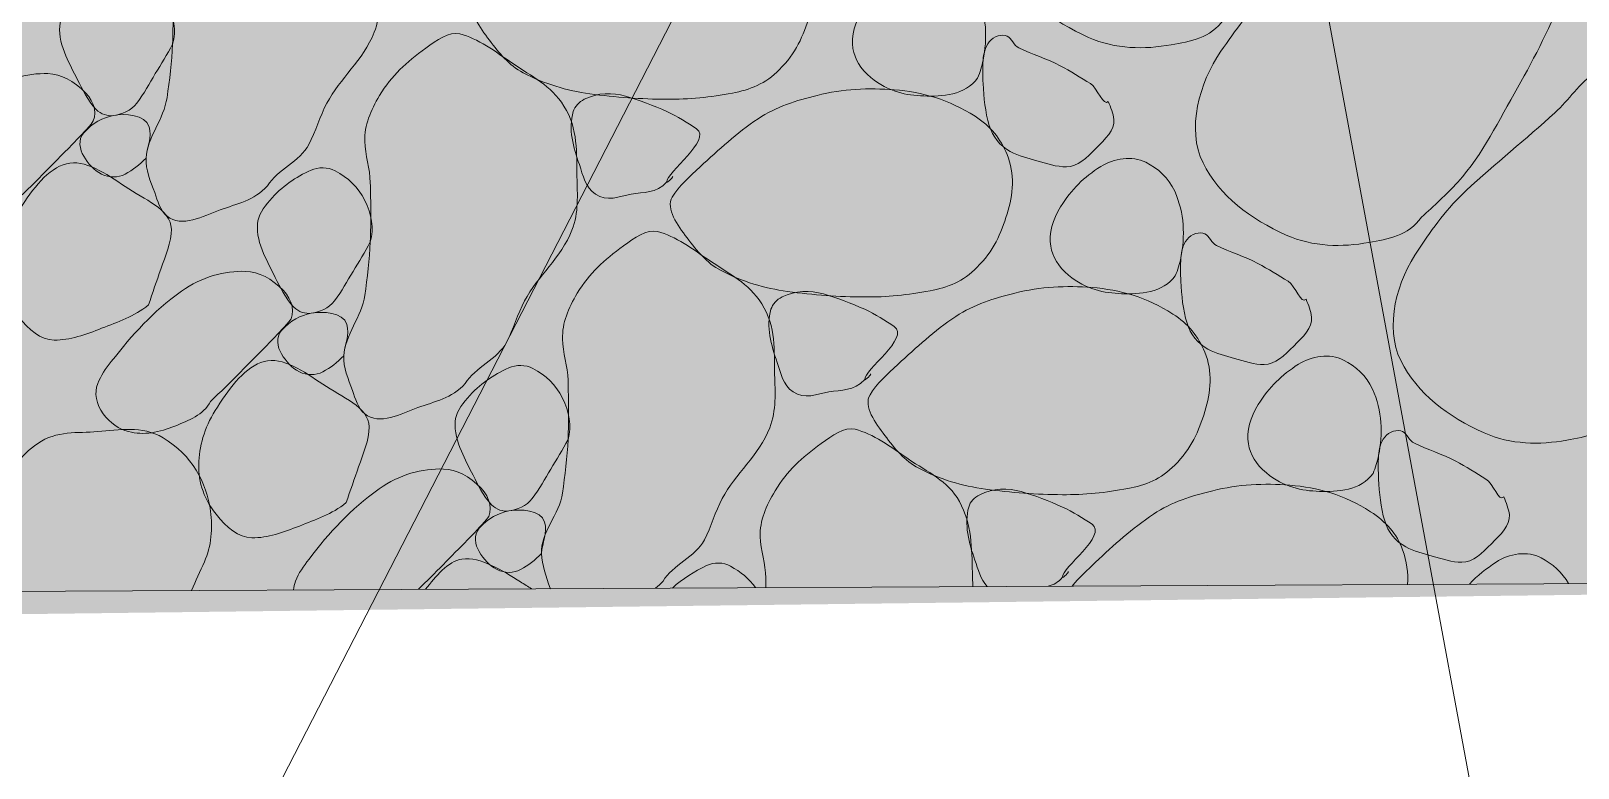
# Model space of a CAD drawing. Header units: feet. Extents: x 47819 to 50150, y 49272 to 50730.
# Drawn here: x 49385.9 to 49394.77, y 50323.01 to 50327.24 of the extents above; entities that cross this region are included whole.
import ezdxf

# ---------------------------------------------------------------- set-up
doc = ezdxf.new("R2010")
doc.units = ezdxf.units.FT
doc.header["$MEASUREMENT"] = 0
doc.linetypes.add('DGN Style 6', pattern=[25.947787, 0.013642, -5.456948, 9.549659, -5.456948, 0.013642, -5.456948])
doc.layers.add('Level 30', color=1, linetype='Continuous', lineweight=0)
doc.layers.add('Level 63', color=1, linetype='Continuous', lineweight=0)
doc.layers.add('SILT FENCE', color=200, linetype='Continuous')

msp = doc.modelspace()

# ---------------------------------------------------------------- linework, layer by layer
at = {"layer": 'Level 30', "color": 5, "linetype": 'Continuous', "lineweight": 0}
msp.add_line((49363.2033, 50276.0176), (49394.2252, 50336.3336), dxfattribs=at)
at = {"layer": 'Level 30', "color": 1, "linetype": 'Continuous', "lineweight": 0}
msp.add_line((49350.8131, 50323.8515), (49412.7562, 50324.1609), dxfattribs=at)
for points, knots in [([(49392.7418, 50327.305), (49392.6672, 50327.1975), (49392.5497, 50327.1793), (49392.4412, 50327.1601), (49392.2865, 50327.1327), (49392.1218, 50327.1335), (49391.9675, 50327.2025), (49391.7626, 50327.2941), (49391.5843, 50327.4273), (49391.4902, 50327.6162), (49391.3936, 50327.81), (49391.4687, 50328.0763), (49391.5927, 50328.2561), (49391.6754, 50328.376), (49391.758, 50328.4939), (49391.8649, 50328.592), (49392.0322, 50328.7455), (49392.2075, 50328.8869), (49392.3741, 50329.0375), (49392.4565, 50329.112), (49392.5087, 50329.2037), (49392.6109, 50329.2743), (49392.7176, 50329.348), (49392.8389, 50329.3327), (49392.9539, 50329.3415), (49393.0777, 50329.351), (49393.2049, 50329.3789), (49393.3286, 50329.3062), (49393.4934, 50329.2093), (49393.5748, 50329.0483), (49393.6009, 50328.8854), (49393.6161, 50328.7905), (49393.6051, 50328.6851), (49393.5655, 50328.5955), (49393.4827, 50328.4079), (49393.3958, 50328.2261), (49393.2933, 50328.0475), (49393.186, 50327.8606), (49393.0944, 50327.667), (49392.9503, 50327.5066), (49392.8851, 50327.4339), (49392.8131, 50327.3706), (49392.7418, 50327.305)], [0, 0, 0, 0, 0.050597, 0.050597, 0.050597, 0.122728, 0.122728, 0.122728, 0.218507, 0.218507, 0.218507, 0.316787, 0.316787, 0.316787, 0.38235, 0.38235, 0.38235, 0.484937, 0.484937, 0.484937, 0.535738, 0.535738, 0.535738, 0.588733, 0.588733, 0.588733, 0.645816, 0.645816, 0.645816, 0.721809, 0.721809, 0.721809, 0.766098, 0.766098, 0.766098, 0.85889, 0.85889, 0.85889, 0.956017, 0.956017, 0.956017, 1, 1, 1, 1]), ([(49387.261, 50326.3512), (49387.1835, 50326.2665), (49387.0845, 50326.2484), (49386.9887, 50326.2133), (49386.8927, 50326.1781), (49386.7692, 50326.1083), (49386.6847, 50326.1779), (49386.6427, 50326.2125), (49386.6321, 50326.2633), (49386.614, 50326.3123), (49386.5896, 50326.3781), (49386.5616, 50326.4453), (49386.5645, 50326.5103), (49386.5695, 50326.6269), (49386.6679, 50326.7362), (49386.6847, 50326.8567), (49386.6988, 50326.9584), (49386.7125, 50327.0613), (49386.7165, 50327.1643), (49386.7208, 50327.2774), (49386.7193, 50327.3907), (49386.7165, 50327.5037), (49386.7145, 50327.5833), (49386.6863, 50327.6618), (49386.6847, 50327.7406), (49386.6828, 50327.8314), (49386.7176, 50327.9174), (49386.7695, 50328.0022), (49386.8413, 50328.1195), (49386.921, 50328.1926), (49387.0347, 50328.2745), (49387.0977, 50328.3199), (49387.1667, 50328.3707), (49387.2291, 50328.3558), (49387.3323, 50328.3311), (49387.4328, 50328.2553), (49387.5332, 50328.1861), (49387.6433, 50328.1102), (49387.7496, 50328.0641), (49387.8267, 50327.9421), (49387.9101, 50327.8101), (49387.8971, 50327.6722), (49387.9009, 50327.5356), (49387.9037, 50327.4346), (49387.9118, 50327.3308), (49387.8726, 50327.2315), (49387.8098, 50327.0724), (49387.6756, 50326.9667), (49387.6004, 50326.8249), (49387.5607, 50326.7501), (49387.5369, 50326.6629), (49387.4978, 50326.588), (49387.4471, 50326.4909), (49387.3159, 50326.4438), (49387.261, 50326.3512)], [0, 0, 0, 0, 0.054316, 0.054316, 0.054316, 0.108799, 0.108799, 0.108799, 0.135821, 0.135821, 0.135821, 0.172146, 0.172146, 0.172146, 0.237422, 0.237422, 0.237422, 0.292461, 0.292461, 0.292461, 0.352873, 0.352873, 0.352873, 0.395413, 0.395413, 0.395413, 0.444368, 0.444368, 0.444368, 0.51201, 0.51201, 0.51201, 0.549525, 0.549525, 0.549525, 0.611502, 0.611502, 0.611502, 0.679424, 0.679424, 0.679424, 0.752988, 0.752988, 0.752988, 0.80734, 0.80734, 0.80734, 0.894432, 0.894432, 0.894432, 0.940374, 0.940374, 0.940374, 1, 1, 1, 1]), ([(49393.8752, 50326.1715), (49393.8007, 50326.064), (49393.6832, 50326.0458), (49393.5747, 50326.0266), (49393.42, 50325.9992), (49393.2553, 50326), (49393.101, 50326.069), (49392.896, 50326.1606), (49392.7178, 50326.2938), (49392.6237, 50326.4827), (49392.5271, 50326.6765), (49392.6022, 50326.9428), (49392.7262, 50327.1226), (49392.8089, 50327.2425), (49392.8915, 50327.3604), (49392.9984, 50327.4585), (49393.1657, 50327.612), (49393.341, 50327.7534), (49393.5075, 50327.904), (49393.59, 50327.9785), (49393.6421, 50328.0702), (49393.7444, 50328.1408), (49393.8511, 50328.2145), (49393.9724, 50328.1992), (49394.0874, 50328.208), (49394.2112, 50328.2175), (49394.3384, 50328.2454), (49394.4621, 50328.1727), (49394.6269, 50328.0758), (49394.7083, 50327.9148), (49394.7344, 50327.7519), (49394.7496, 50327.657), (49394.7386, 50327.5516), (49394.699, 50327.462), (49394.6162, 50327.2744), (49394.5293, 50327.0926), (49394.4268, 50326.914), (49394.3195, 50326.7271), (49394.2279, 50326.5335), (49394.0838, 50326.3731), (49394.0186, 50326.3004), (49393.9466, 50326.2371), (49393.8752, 50326.1715)], [0, 0, 0, 0, 0.050597, 0.050597, 0.050597, 0.122728, 0.122728, 0.122728, 0.218507, 0.218507, 0.218507, 0.316787, 0.316787, 0.316787, 0.38235, 0.38235, 0.38235, 0.484937, 0.484937, 0.484937, 0.535738, 0.535738, 0.535738, 0.588733, 0.588733, 0.588733, 0.645816, 0.645816, 0.645816, 0.721809, 0.721809, 0.721809, 0.766098, 0.766098, 0.766098, 0.85889, 0.85889, 0.85889, 0.956017, 0.956017, 0.956017, 1, 1, 1, 1]), ([(49390.194, 50327.0172), (49390.1173, 50326.9367), (49390.025, 50326.9019), (49389.9253, 50326.8829), (49389.8005, 50326.8591), (49389.6757, 50326.8467), (49389.5506, 50326.8475), (49389.4033, 50326.8485), (49389.2559, 50326.8588), (49389.1086, 50326.8794), (49388.9756, 50326.898), (49388.8509, 50326.9342), (49388.7268, 50326.9996), (49388.6431, 50327.0437), (49388.5908, 50327.1099), (49388.5323, 50327.187), (49388.4786, 50327.2578), (49388.4082, 50327.3545), (49388.4475, 50327.4203), (49388.4848, 50327.4826), (49388.5472, 50327.5391), (49388.6066, 50327.5935), (49388.7155, 50327.6935), (49388.8148, 50327.7871), (49388.9389, 50327.8693), (49389.0439, 50327.9388), (49389.1589, 50327.9738), (49389.2783, 50328.0037), (49389.4234, 50328.0399), (49389.5742, 50328.0472), (49389.7203, 50328.0355), (49389.881, 50328.0225), (49390.0325, 50327.98), (49390.1834, 50327.8835), (49390.272, 50327.8268), (49390.3296, 50327.7547), (49390.3673, 50327.6643), (49390.412, 50327.557), (49390.4015, 50327.4327), (49390.3673, 50327.3248), (49390.3317, 50327.2126), (49390.2904, 50327.1107), (49390.194, 50327.0172)], [0, 0, 0, 0, 0.060327, 0.060327, 0.060327, 0.135919, 0.135919, 0.135919, 0.224896, 0.224896, 0.224896, 0.305284, 0.305284, 0.305284, 0.359513, 0.359513, 0.359513, 0.409373, 0.409373, 0.409373, 0.456607, 0.456607, 0.456607, 0.543329, 0.543329, 0.543329, 0.616633, 0.616633, 0.616633, 0.70561, 0.70561, 0.70561, 0.803499, 0.803499, 0.803499, 0.860951, 0.860951, 0.860951, 0.929109, 0.929109, 0.929109, 1, 1, 1, 1]), ([(49386.7165, 50327.1643), (49386.6856, 50327.1021), (49386.6514, 50327.0509), (49386.6175, 50326.9946), (49386.583, 50326.9373), (49386.5542, 50326.881), (49386.5114, 50326.8249), (49386.479, 50326.7824), (49386.4232, 50326.7604), (49386.3771, 50326.7542), (49386.3452, 50326.7499), (49386.3056, 50326.7609), (49386.2781, 50326.7896), (49386.2258, 50326.8441), (49386.2035, 50326.8998), (49386.172, 50326.9593), (49386.1479, 50327.0049), (49386.1258, 50327.0498), (49386.1048, 50327.0972), (49386.0812, 50327.1507), (49386.0655, 50327.2114), (49386.0695, 50327.2669), (49386.073, 50327.3154), (49386.1032, 50327.3584), (49386.1402, 50327.4012), (49386.2117, 50327.484), (49386.288, 50327.5349), (49386.3771, 50327.5744), (49386.419, 50327.593), (49386.4724, 50327.5935), (49386.515, 50327.5709), (49386.5891, 50327.5315), (49386.6462, 50327.4792), (49386.6847, 50327.4012), (49386.723, 50327.3236), (49386.7394, 50327.24), (49386.7165, 50327.1643)], [0, 0, 0, 0, 0.087607, 0.087607, 0.087607, 0.176844, 0.176844, 0.176844, 0.244543, 0.244543, 0.244543, 0.291416, 0.291416, 0.291416, 0.380653, 0.380653, 0.380653, 0.449046, 0.449046, 0.449046, 0.526343, 0.526343, 0.526343, 0.594042, 0.594042, 0.594042, 0.724902, 0.724902, 0.724902, 0.786407, 0.786407, 0.786407, 0.893425, 0.893425, 0.893425, 1, 1, 1, 1]), ([(49391.3311, 50326.9692), (49391.2615, 50326.8707), (49391.1256, 50326.8634), (49391.0235, 50326.8666), (49390.922, 50326.8698), (49390.8205, 50326.8901), (49390.7194, 50326.9727), (49390.6581, 50327.0228), (49390.6274, 50327.0783), (49390.6169, 50327.1389), (49390.6044, 50327.2112), (49390.6284, 50327.2931), (49390.6735, 50327.3651), (49390.7363, 50327.4656), (49390.8074, 50327.5347), (49390.9033, 50327.595), (49390.9798, 50327.643), (49391.0833, 50327.6586), (49391.1614, 50327.6197), (49391.2321, 50327.5845), (49391.2927, 50327.5304), (49391.3275, 50327.4535), (49391.3844, 50327.328), (49391.3873, 50327.1952), (49391.3629, 50327.0717), (49391.3561, 50327.0371), (49391.3456, 50327.0031), (49391.3311, 50326.9692)], [0, 0, 0, 0, 0.135954, 0.135954, 0.135954, 0.270983, 0.270983, 0.270983, 0.352857, 0.352857, 0.352857, 0.450656, 0.450656, 0.450656, 0.586933, 0.586933, 0.586933, 0.695652, 0.695652, 0.695652, 0.79419, 0.79419, 0.79419, 0.954985, 0.954985, 0.954985, 1, 1, 1, 1]), ([(49388.3945, 50325.2177), (49388.317, 50325.133), (49388.218, 50325.1149), (49388.1222, 50325.0798), (49388.0262, 50325.0446), (49387.9027, 50324.9748), (49387.8182, 50325.0444), (49387.7762, 50325.079), (49387.7656, 50325.1298), (49387.7475, 50325.1788), (49387.7231, 50325.2446), (49387.6951, 50325.3119), (49387.698, 50325.3768), (49387.703, 50325.4934), (49387.8014, 50325.6027), (49387.8182, 50325.7232), (49387.8323, 50325.8249), (49387.846, 50325.9278), (49387.85, 50326.0308), (49387.8543, 50326.1439), (49387.8528, 50326.2572), (49387.85, 50326.3702), (49387.848, 50326.4498), (49387.8198, 50326.5283), (49387.8182, 50326.6071), (49387.8163, 50326.6979), (49387.8511, 50326.7839), (49387.903, 50326.8688), (49387.9748, 50326.9861), (49388.0545, 50327.0591), (49388.1682, 50327.141), (49388.2312, 50327.1864), (49388.3002, 50327.2372), (49388.3626, 50327.2223), (49388.4658, 50327.1977), (49388.5663, 50327.1218), (49388.6667, 50327.0526), (49388.7767, 50326.9768), (49388.8831, 50326.9306), (49388.9601, 50326.8087), (49389.0436, 50326.6766), (49389.0306, 50326.5387), (49389.0344, 50326.4021), (49389.0372, 50326.3011), (49389.0453, 50326.1973), (49389.0061, 50326.098), (49388.9433, 50325.9389), (49388.8091, 50325.8332), (49388.7339, 50325.6914), (49388.6942, 50325.6167), (49388.6704, 50325.5294), (49388.6313, 50325.4545), (49388.5806, 50325.3574), (49388.4494, 50325.3103), (49388.3945, 50325.2177)], [0, 0, 0, 0, 0.054316, 0.054316, 0.054316, 0.108799, 0.108799, 0.108799, 0.135821, 0.135821, 0.135821, 0.172146, 0.172146, 0.172146, 0.237422, 0.237422, 0.237422, 0.292461, 0.292461, 0.292461, 0.352873, 0.352873, 0.352873, 0.395413, 0.395413, 0.395413, 0.444368, 0.444368, 0.444368, 0.51201, 0.51201, 0.51201, 0.549525, 0.549525, 0.549525, 0.611502, 0.611502, 0.611502, 0.679424, 0.679424, 0.679424, 0.752988, 0.752988, 0.752988, 0.80734, 0.80734, 0.80734, 0.894432, 0.894432, 0.894432, 0.940374, 0.940374, 0.940374, 1, 1, 1, 1]), ([(49392.0806, 50326.8348), (49392.0945, 50326.8015), (49392.109, 50326.7661), (49392.1124, 50326.7323), (49392.1187, 50326.6709), (49392.0622, 50326.6189), (49392.0099, 50326.5661), (49391.9563, 50326.512), (49391.9046, 50326.4602), (49391.8402, 50326.46), (49391.7844, 50326.4599), (49391.7265, 50326.4791), (49391.6705, 50326.4954), (49391.6185, 50326.5105), (49391.568, 50326.5218), (49391.5185, 50326.5484), (49391.4597, 50326.58), (49391.4172, 50326.6342), (49391.3982, 50326.6969), (49391.3741, 50326.7767), (49391.3676, 50326.8565), (49391.3629, 50326.9373), (49391.3603, 50326.982), (49391.3603, 50327.0269), (49391.3629, 50327.0717), (49391.3651, 50327.1089), (49391.3731, 50327.1436), (49391.3982, 50327.1778), (49391.4224, 50327.2106), (49391.4733, 50327.2233), (49391.5008, 50327.2096), (49391.5251, 50327.1974), (49391.5401, 50327.156), (49391.568, 50327.1424), (49391.6435, 50327.1056), (49391.7287, 50327.0799), (49391.8048, 50327.0399), (49391.8642, 50327.0086), (49391.9216, 50326.9724), (49391.9781, 50326.9373), (49392.0188, 50326.9121), (49392.0532, 50326.8035), (49392.0806, 50326.8348)], [0, 0, 0, 0, 0.046192, 0.046192, 0.046192, 0.130206, 0.130206, 0.130206, 0.216316, 0.216316, 0.216316, 0.290904, 0.290904, 0.290904, 0.360184, 0.360184, 0.360184, 0.442388, 0.442388, 0.442388, 0.546946, 0.546946, 0.546946, 0.604754, 0.604754, 0.604754, 0.652861, 0.652861, 0.652861, 0.699053, 0.699053, 0.699053, 0.739929, 0.739929, 0.739929, 0.850992, 0.850992, 0.850992, 0.93761, 0.93761, 0.93761, 1, 1, 1, 1]), ([(49395.0087, 50325.0381), (49394.9342, 50324.9305), (49394.8167, 50324.9123), (49394.7082, 50324.8931), (49394.5535, 50324.8657), (49394.3888, 50324.8665), (49394.2345, 50324.9355), (49394.0295, 50325.0272), (49393.8513, 50325.1603), (49393.7572, 50325.3492), (49393.6606, 50325.543), (49393.7357, 50325.8093), (49393.8597, 50325.9891), (49393.9424, 50326.109), (49394.025, 50326.2269), (49394.1319, 50326.325), (49394.2992, 50326.4785), (49394.4745, 50326.6199), (49394.641, 50326.7705), (49394.7235, 50326.845), (49394.7756, 50326.9367), (49394.8779, 50327.0073), (49394.9846, 50327.081), (49395.1059, 50327.0657), (49395.2209, 50327.0745), (49395.3447, 50327.084), (49395.4719, 50327.1119), (49395.5956, 50327.0392), (49395.7604, 50326.9423), (49395.8418, 50326.7813), (49395.8679, 50326.6184), (49395.8831, 50326.5235), (49395.872, 50326.4181), (49395.8325, 50326.3285), (49395.7497, 50326.1409), (49395.6628, 50325.9591), (49395.5603, 50325.7805), (49395.453, 50325.5936), (49395.3614, 50325.4), (49395.2173, 50325.2396), (49395.1521, 50325.1669), (49395.0801, 50325.1036), (49395.0087, 50325.0381)], [0, 0, 0, 0, 0.050597, 0.050597, 0.050597, 0.122728, 0.122728, 0.122728, 0.218507, 0.218507, 0.218507, 0.316787, 0.316787, 0.316787, 0.38235, 0.38235, 0.38235, 0.484937, 0.484937, 0.484937, 0.535738, 0.535738, 0.535738, 0.588733, 0.588733, 0.588733, 0.645816, 0.645816, 0.645816, 0.721809, 0.721809, 0.721809, 0.766098, 0.766098, 0.766098, 0.85889, 0.85889, 0.85889, 0.956017, 0.956017, 0.956017, 1, 1, 1, 1]), ([(49385.8008, 50326.2486), (49385.7604, 50326.1696), (49385.6749, 50326.1407), (49385.5957, 50326.1072), (49385.5108, 50326.0713), (49385.4156, 50326.0534), (49385.3306, 50326.0754), (49385.274, 50326.09), (49385.2264, 50326.1235), (49385.1856, 50326.1779), (49385.1452, 50326.2319), (49385.1325, 50326.299), (49385.1538, 50326.3512), (49385.1718, 50326.3953), (49385.1988, 50326.4378), (49385.2316, 50326.4784), (49385.3567, 50326.6339), (49385.4652, 50326.76), (49385.6346, 50326.8815), (49385.749, 50326.9635), (49385.8819, 50326.9988), (49386.0023, 50326.9946), (49386.0781, 50326.992), (49386.1501, 50326.9535), (49386.218, 50326.885), (49386.2693, 50326.8332), (49386.29, 50326.7498), (49386.2498, 50326.7047), (49386.2147, 50326.6653), (49386.1779, 50326.6267), (49386.1402, 50326.588), (49386.0271, 50326.472), (49385.9139, 50326.3571), (49385.8008, 50326.2486)], [0, 0, 0, 0, 0.081972, 0.081972, 0.081972, 0.169857, 0.169857, 0.169857, 0.228285, 0.228285, 0.228285, 0.286248, 0.286248, 0.286248, 0.335334, 0.335334, 0.335334, 0.522907, 0.522907, 0.522907, 0.649504, 0.649504, 0.649504, 0.729114, 0.729114, 0.729114, 0.789367, 0.789367, 0.789367, 0.842044, 0.842044, 0.842044, 1, 1, 1, 1]), ([(49389.5506, 50326.3738), (49389.4878, 50326.3064), (49389.4162, 50326.3166), (49389.3455, 50326.3031), (49389.2787, 50326.2903), (49389.2041, 50326.2585), (49389.1405, 50326.3031), (49389.0806, 50326.345), (49389.0699, 50326.4105), (49389.0485, 50326.4728), (49389.0147, 50326.5716), (49388.9831, 50326.6792), (49389.0132, 50326.7768), (49389.0225, 50326.8072), (49389.0459, 50326.8318), (49389.0768, 50326.8475), (49389.1539, 50326.8868), (49389.2386, 50326.8866), (49389.3137, 50326.8652), (49389.3936, 50326.8425), (49389.4719, 50326.8132), (49389.5506, 50326.7768), (49389.6117, 50326.7485), (49389.6688, 50326.713), (49389.7203, 50326.6778), (49389.8115, 50326.6155), (49389.5447, 50326.4272), (49389.5506, 50326.3738), (49389.5513, 50326.3669), (49389.5954, 50326.4079), (49389.5824, 50326.4056)], [0, 0, 0, 0, 0.103475, 0.103475, 0.103475, 0.201297, 0.201297, 0.201297, 0.293367, 0.293367, 0.293367, 0.439391, 0.439391, 0.439391, 0.484772, 0.484772, 0.484772, 0.598088, 0.598088, 0.598088, 0.7187, 0.7187, 0.7187, 0.812423, 0.812423, 0.812423, 0.978533, 0.978533, 0.978533, 1, 1, 1, 1]), ([(49391.3275, 50325.8838), (49391.2508, 50325.8032), (49391.1585, 50325.7684), (49391.0588, 50325.7494), (49390.934, 50325.7256), (49390.8092, 50325.7132), (49390.6841, 50325.7141), (49390.5368, 50325.715), (49390.3894, 50325.7253), (49390.2421, 50325.7459), (49390.1091, 50325.7645), (49389.9843, 50325.8007), (49389.8603, 50325.8661), (49389.7766, 50325.9102), (49389.7243, 50325.9764), (49389.6658, 50326.0535), (49389.6121, 50326.1243), (49389.5417, 50326.2211), (49389.581, 50326.2868), (49389.6182, 50326.3491), (49389.6807, 50326.4056), (49389.7401, 50326.46), (49389.849, 50326.56), (49389.9483, 50326.6536), (49390.0724, 50326.7358), (49390.1774, 50326.8053), (49390.2923, 50326.8403), (49390.4118, 50326.8702), (49390.5569, 50326.9064), (49390.7077, 50326.9138), (49390.8538, 50326.902), (49391.0145, 50326.8891), (49391.166, 50326.8465), (49391.3169, 50326.75), (49391.4055, 50326.6933), (49391.4631, 50326.6212), (49391.5008, 50326.5308), (49391.5455, 50326.4235), (49391.535, 50326.2992), (49391.5008, 50326.1913), (49391.4651, 50326.0791), (49391.4239, 50325.9772), (49391.3275, 50325.8838)], [0, 0, 0, 0, 0.060327, 0.060327, 0.060327, 0.135919, 0.135919, 0.135919, 0.224896, 0.224896, 0.224896, 0.305284, 0.305284, 0.305284, 0.359513, 0.359513, 0.359513, 0.409373, 0.409373, 0.409373, 0.456607, 0.456607, 0.456607, 0.543329, 0.543329, 0.543329, 0.616633, 0.616633, 0.616633, 0.70561, 0.70561, 0.70561, 0.803499, 0.803499, 0.803499, 0.860951, 0.860951, 0.860951, 0.929109, 0.929109, 0.929109, 1, 1, 1, 1]), ([(49386.5645, 50326.5103), (49386.5264, 50326.4721), (49386.4885, 50326.4424), (49386.4443, 50326.4183), (49386.405, 50326.3969), (49386.3517, 50326.397), (49386.3099, 50326.4183), (49386.2648, 50326.4414), (49386.2329, 50326.4784), (49386.2074, 50326.5209), (49386.1837, 50326.5602), (49386.1731, 50326.6164), (49386.2074, 50326.6552), (49386.2575, 50326.712), (49386.3178, 50326.743), (49386.3771, 50326.7542), (49386.4418, 50326.7665), (49386.5608, 50326.7616), (49386.5821, 50326.6906), (49386.6002, 50326.6307), (49386.5679, 50326.5706), (49386.5645, 50326.5103)], [0, 0, 0, 0, 0.13075, 0.13075, 0.13075, 0.246831, 0.246831, 0.246831, 0.372114, 0.372114, 0.372114, 0.488195, 0.488195, 0.488195, 0.657947, 0.657947, 0.657947, 0.84346, 0.84346, 0.84346, 1, 1, 1, 1]), ([(49392.4646, 50325.8357), (49392.395, 50325.7372), (49392.2591, 50325.73), (49392.157, 50325.7331), (49392.0555, 50325.7363), (49391.954, 50325.7566), (49391.8529, 50325.8392), (49391.7916, 50325.8893), (49391.7609, 50325.9448), (49391.7504, 50326.0054), (49391.7379, 50326.0777), (49391.7618, 50326.1596), (49391.807, 50326.2317), (49391.8698, 50326.3321), (49391.9409, 50326.4012), (49392.0368, 50326.4615), (49392.1133, 50326.5095), (49392.2168, 50326.5251), (49392.2949, 50326.4862), (49392.3656, 50326.451), (49392.4262, 50326.397), (49392.461, 50326.32), (49392.5179, 50326.1945), (49392.5208, 50326.0617), (49392.4964, 50325.9382), (49392.4895, 50325.9036), (49392.4791, 50325.8696), (49392.4646, 50325.8357)], [0, 0, 0, 0, 0.135954, 0.135954, 0.135954, 0.270983, 0.270983, 0.270983, 0.352857, 0.352857, 0.352857, 0.450656, 0.450656, 0.450656, 0.586933, 0.586933, 0.586933, 0.695652, 0.695652, 0.695652, 0.79419, 0.79419, 0.79419, 0.954985, 0.954985, 0.954985, 1, 1, 1, 1]), ([(49386.5786, 50325.6688), (49386.4946, 50325.6005), (49386.4051, 50325.5722), (49386.3099, 50325.5344), (49386.2211, 50325.4992), (49386.1268, 50325.4646), (49386.0377, 50325.4673), (49385.9597, 50325.4696), (49385.8934, 50325.5241), (49385.8326, 50325.6016), (49385.7533, 50325.7027), (49385.728, 50325.8046), (49385.7336, 50325.9057), (49385.7393, 50326.0096), (49385.7721, 50326.1132), (49385.8397, 50326.2168), (49385.9167, 50326.335), (49386.0008, 50326.4498), (49386.1084, 50326.4784), (49386.2117, 50326.5059), (49386.3365, 50326.4209), (49386.4443, 50326.3476), (49386.552, 50326.2744), (49386.7076, 50326.2176), (49386.7094, 50326.1037), (49386.7106, 50326.0286), (49386.675, 50325.9488), (49386.6493, 50325.8739), (49386.6259, 50325.8055), (49386.6013, 50325.7374), (49386.5786, 50325.6688)], [0, 0, 0, 0, 0.099321, 0.099321, 0.099321, 0.192025, 0.192025, 0.192025, 0.273076, 0.273076, 0.273076, 0.378794, 0.378794, 0.378794, 0.48747, 0.48747, 0.48747, 0.61146, 0.61146, 0.61146, 0.73063, 0.73063, 0.73063, 0.849753, 0.849753, 0.849753, 0.928287, 0.928287, 0.928287, 1, 1, 1, 1]), ([(49387.85, 50326.0308), (49387.8191, 50325.9686), (49387.7849, 50325.9174), (49387.751, 50325.8611), (49387.7165, 50325.8038), (49387.6877, 50325.7475), (49387.6449, 50325.6914), (49387.6124, 50325.6489), (49387.5567, 50325.6269), (49387.5106, 50325.6207), (49387.4786, 50325.6164), (49387.4391, 50325.6274), (49387.4116, 50325.6561), (49387.3592, 50325.7106), (49387.337, 50325.7663), (49387.3055, 50325.8258), (49387.2814, 50325.8714), (49387.2593, 50325.9163), (49387.2383, 50325.9637), (49387.2147, 50326.0172), (49387.199, 50326.078), (49387.203, 50326.1334), (49387.2064, 50326.1819), (49387.2367, 50326.2249), (49387.2737, 50326.2677), (49387.3452, 50326.3505), (49387.4215, 50326.4014), (49387.5106, 50326.441), (49387.5525, 50326.4596), (49387.6059, 50326.46), (49387.6485, 50326.4374), (49387.7226, 50326.3981), (49387.7797, 50326.3457), (49387.8182, 50326.2677), (49387.8565, 50326.1901), (49387.8729, 50326.1066), (49387.85, 50326.0308)], [0, 0, 0, 0, 0.087607, 0.087607, 0.087607, 0.176844, 0.176844, 0.176844, 0.244543, 0.244543, 0.244543, 0.291416, 0.291416, 0.291416, 0.380653, 0.380653, 0.380653, 0.449046, 0.449046, 0.449046, 0.526343, 0.526343, 0.526343, 0.594042, 0.594042, 0.594042, 0.724902, 0.724902, 0.724902, 0.786407, 0.786407, 0.786407, 0.893425, 0.893425, 0.893425, 1, 1, 1, 1]), ([(49388.8823, 50324.0417), (49388.8818, 50324.0429), (49388.8814, 50324.0441), (49388.8809, 50324.0453), (49388.8576, 50324.1092), (49388.8359, 50324.1779), (49388.8315, 50324.2433), (49388.8235, 50324.3607), (49388.9349, 50324.4692), (49388.9517, 50324.5898), (49388.9658, 50324.6914), (49388.9795, 50324.7943), (49388.9835, 50324.8973), (49388.9878, 50325.0104), (49388.9863, 50325.1237), (49388.9835, 50325.2368), (49388.9815, 50325.3163), (49388.9533, 50325.3948), (49388.9517, 50325.4736), (49388.9498, 50325.5644), (49388.9846, 50325.6504), (49389.0365, 50325.7353), (49389.1083, 50325.8526), (49389.188, 50325.9256), (49389.3017, 50326.0075), (49389.3647, 50326.0529), (49389.4337, 50326.1037), (49389.4961, 50326.0888), (49389.5993, 50326.0642), (49389.6998, 50325.9883), (49389.8002, 50325.9191), (49389.9102, 50325.8433), (49390.0166, 50325.7971), (49390.0936, 50325.6752), (49390.1771, 50325.5431), (49390.1641, 50325.4052), (49390.1679, 50325.2686), (49390.1707, 50325.1676), (49390.1788, 50325.0638), (49390.1396, 50324.9645), (49390.0768, 50324.8054), (49389.9425, 50324.6997), (49389.8674, 50324.5579), (49389.8277, 50324.4832), (49389.8039, 50324.3959), (49389.7648, 50324.3211), (49389.7141, 50324.2239), (49389.5829, 50324.1768), (49389.528, 50324.0842)], [0, 0, 0, 0, 0.000793, 0.000793, 0.000793, 0.042793, 0.042793, 0.042793, 0.118268, 0.118268, 0.118268, 0.181908, 0.181908, 0.181908, 0.251759, 0.251759, 0.251759, 0.300947, 0.300947, 0.300947, 0.357551, 0.357551, 0.357551, 0.435761, 0.435761, 0.435761, 0.479138, 0.479138, 0.479138, 0.550799, 0.550799, 0.550799, 0.629334, 0.629334, 0.629334, 0.714393, 0.714393, 0.714393, 0.777237, 0.777237, 0.777237, 0.877937, 0.877937, 0.877937, 0.931057, 0.931057, 0.931057, 1, 1, 1, 1]), ([(49393.2141, 50325.7013), (49393.228, 50325.668), (49393.2425, 50325.6326), (49393.2459, 50325.5988), (49393.2522, 50325.5374), (49393.1957, 50325.4854), (49393.1434, 50325.4326), (49393.0898, 50325.3785), (49393.0381, 50325.3267), (49392.9737, 50325.3266), (49392.9178, 50325.3264), (49392.86, 50325.3456), (49392.804, 50325.3619), (49392.752, 50325.377), (49392.7015, 50325.3883), (49392.6519, 50325.4149), (49392.5932, 50325.4465), (49392.5507, 50325.5007), (49392.5317, 50325.5634), (49392.5076, 50325.6432), (49392.501, 50325.723), (49392.4964, 50325.8039), (49392.4938, 50325.8485), (49392.4938, 50325.8935), (49392.4964, 50325.9382), (49392.4986, 50325.9754), (49392.5066, 50326.0101), (49392.5317, 50326.0443), (49392.5559, 50326.0771), (49392.6068, 50326.0898), (49392.6343, 50326.0761), (49392.6586, 50326.0639), (49392.6736, 50326.0225), (49392.7014, 50326.0089), (49392.777, 50325.9721), (49392.8622, 50325.9464), (49392.9383, 50325.9064), (49392.9977, 50325.8751), (49393.0551, 50325.8389), (49393.1116, 50325.8039), (49393.1523, 50325.7786), (49393.1867, 50325.67), (49393.2141, 50325.7013)], [0, 0, 0, 0, 0.046192, 0.046192, 0.046192, 0.130206, 0.130206, 0.130206, 0.216316, 0.216316, 0.216316, 0.290904, 0.290904, 0.290904, 0.360184, 0.360184, 0.360184, 0.442388, 0.442388, 0.442388, 0.546946, 0.546946, 0.546946, 0.604754, 0.604754, 0.604754, 0.652861, 0.652861, 0.652861, 0.699053, 0.699053, 0.699053, 0.739929, 0.739929, 0.739929, 0.850992, 0.850992, 0.850992, 0.93761, 0.93761, 0.93761, 1, 1, 1, 1]), ([(49386.9343, 50325.1151), (49386.8939, 50325.0361), (49386.8084, 50325.0072), (49386.7292, 50324.9737), (49386.6443, 50324.9378), (49386.5491, 50324.9199), (49386.4641, 50324.9419), (49386.4075, 50324.9565), (49386.3599, 50324.99), (49386.3191, 50325.0444), (49386.2787, 50325.0984), (49386.266, 50325.1655), (49386.2873, 50325.2177), (49386.3053, 50325.2618), (49386.3323, 50325.3043), (49386.3651, 50325.3449), (49386.4902, 50325.5004), (49386.5987, 50325.6265), (49386.7681, 50325.748), (49386.8825, 50325.83), (49387.0154, 50325.8653), (49387.1358, 50325.8611), (49387.2115, 50325.8585), (49387.2836, 50325.82), (49387.3515, 50325.7515), (49387.4028, 50325.6997), (49387.4235, 50325.6163), (49387.3833, 50325.5712), (49387.3482, 50325.5318), (49387.3114, 50325.4933), (49387.2737, 50325.4545), (49387.1606, 50325.3385), (49387.0474, 50325.2236), (49386.9343, 50325.1151)], [0, 0, 0, 0, 0.081972, 0.081972, 0.081972, 0.169857, 0.169857, 0.169857, 0.228285, 0.228285, 0.228285, 0.286248, 0.286248, 0.286248, 0.335334, 0.335334, 0.335334, 0.522907, 0.522907, 0.522907, 0.649504, 0.649504, 0.649504, 0.729114, 0.729114, 0.729114, 0.789367, 0.789367, 0.789367, 0.842044, 0.842044, 0.842044, 1, 1, 1, 1]), ([(49390.6841, 50325.2403), (49390.6213, 50325.1729), (49390.5497, 50325.1831), (49390.479, 50325.1696), (49390.4122, 50325.1568), (49390.3376, 50325.1251), (49390.2739, 50325.1696), (49390.214, 50325.2115), (49390.2034, 50325.277), (49390.182, 50325.3393), (49390.1482, 50325.4381), (49390.1165, 50325.5457), (49390.1467, 50325.6433), (49390.156, 50325.6737), (49390.1794, 50325.6983), (49390.2103, 50325.7141), (49390.2874, 50325.7533), (49390.3721, 50325.7531), (49390.4472, 50325.7317), (49390.5271, 50325.709), (49390.6054, 50325.6798), (49390.6841, 50325.6433), (49390.7452, 50325.615), (49390.8023, 50325.5795), (49390.8538, 50325.5443), (49390.945, 50325.482), (49390.6782, 50325.2937), (49390.6841, 50325.2403), (49390.6848, 50325.2334), (49390.7289, 50325.2744), (49390.7159, 50325.2721)], [0, 0, 0, 0, 0.103475, 0.103475, 0.103475, 0.201297, 0.201297, 0.201297, 0.293367, 0.293367, 0.293367, 0.439391, 0.439391, 0.439391, 0.484772, 0.484772, 0.484772, 0.598088, 0.598088, 0.598088, 0.7187, 0.7187, 0.7187, 0.812423, 0.812423, 0.812423, 0.978533, 0.978533, 0.978533, 1, 1, 1, 1]), ([(49392.461, 50324.7503), (49392.3843, 50324.6697), (49392.292, 50324.6349), (49392.1923, 50324.6159), (49392.0675, 50324.5921), (49391.9426, 50324.5797), (49391.8176, 50324.5806), (49391.6703, 50324.5816), (49391.5229, 50324.5918), (49391.3756, 50324.6124), (49391.2426, 50324.631), (49391.1178, 50324.6672), (49390.9938, 50324.7326), (49390.9101, 50324.7767), (49390.8578, 50324.8429), (49390.7993, 50324.92), (49390.7456, 50324.9908), (49390.6751, 50325.0876), (49390.7145, 50325.1533), (49390.7517, 50325.2156), (49390.8142, 50325.2721), (49390.8736, 50325.3266), (49390.9825, 50325.4265), (49391.0818, 50325.5201), (49391.2059, 50325.6023), (49391.3109, 50325.6718), (49391.4258, 50325.7068), (49391.5453, 50325.7367), (49391.6904, 50325.7729), (49391.8412, 50325.7803), (49391.9873, 50325.7685), (49392.148, 50325.7556), (49392.2995, 50325.713), (49392.4504, 50325.6165), (49392.539, 50325.5598), (49392.5966, 50325.4877), (49392.6343, 50325.3973), (49392.679, 50325.29), (49392.6685, 50325.1657), (49392.6343, 50325.0579), (49392.5986, 50324.9456), (49392.5574, 50324.8437), (49392.461, 50324.7503)], [0, 0, 0, 0, 0.060327, 0.060327, 0.060327, 0.135919, 0.135919, 0.135919, 0.224896, 0.224896, 0.224896, 0.305284, 0.305284, 0.305284, 0.359513, 0.359513, 0.359513, 0.409373, 0.409373, 0.409373, 0.456607, 0.456607, 0.456607, 0.543329, 0.543329, 0.543329, 0.616633, 0.616633, 0.616633, 0.70561, 0.70561, 0.70561, 0.803499, 0.803499, 0.803499, 0.860951, 0.860951, 0.860951, 0.929109, 0.929109, 0.929109, 1, 1, 1, 1]), ([(49387.698, 50325.3768), (49387.6599, 50325.3386), (49387.622, 50325.3089), (49387.5777, 50325.2848), (49387.5385, 50325.2635), (49387.4852, 50325.2635), (49387.4434, 50325.2848), (49387.3983, 50325.3079), (49387.3664, 50325.3449), (49387.3409, 50325.3874), (49387.3172, 50325.4267), (49387.3066, 50325.4829), (49387.3409, 50325.5217), (49387.391, 50325.5785), (49387.4513, 50325.6095), (49387.5106, 50325.6207), (49387.5753, 50325.633), (49387.6943, 50325.6281), (49387.7156, 50325.5571), (49387.7337, 50325.4972), (49387.7014, 50325.4371), (49387.698, 50325.3768)], [0, 0, 0, 0, 0.13075, 0.13075, 0.13075, 0.246831, 0.246831, 0.246831, 0.372114, 0.372114, 0.372114, 0.488195, 0.488195, 0.488195, 0.657947, 0.657947, 0.657947, 0.84346, 0.84346, 0.84346, 1, 1, 1, 1]), ([(49387.7121, 50324.5353), (49387.6281, 50324.467), (49387.5386, 50324.4387), (49387.4434, 50324.401), (49387.3546, 50324.3657), (49387.2603, 50324.3311), (49387.1712, 50324.3338), (49387.0932, 50324.3361), (49387.0269, 50324.3906), (49386.9661, 50324.4681), (49386.8868, 50324.5692), (49386.8615, 50324.6711), (49386.8671, 50324.7722), (49386.8728, 50324.8761), (49386.9056, 50324.9797), (49386.9732, 50325.0833), (49387.0502, 50325.2015), (49387.1343, 50325.3163), (49387.2419, 50325.3449), (49387.3452, 50325.3724), (49387.47, 50325.2874), (49387.5777, 50325.2141), (49387.6855, 50325.1409), (49387.8411, 50325.0841), (49387.8429, 50324.9702), (49387.8441, 50324.8951), (49387.8085, 50324.8153), (49387.7828, 50324.7404), (49387.7594, 50324.672), (49387.7348, 50324.6039), (49387.7121, 50324.5353)], [0, 0, 0, 0, 0.099321, 0.099321, 0.099321, 0.192025, 0.192025, 0.192025, 0.273076, 0.273076, 0.273076, 0.378794, 0.378794, 0.378794, 0.48747, 0.48747, 0.48747, 0.61146, 0.61146, 0.61146, 0.73063, 0.73063, 0.73063, 0.849753, 0.849753, 0.849753, 0.928287, 0.928287, 0.928287, 1, 1, 1, 1]), ([(49393.5981, 50324.7022), (49393.5285, 50324.6037), (49393.3926, 50324.5965), (49393.2905, 50324.5997), (49393.189, 50324.6028), (49393.0875, 50324.6231), (49392.9864, 50324.7057), (49392.9251, 50324.7558), (49392.8944, 50324.8113), (49392.8839, 50324.8719), (49392.8714, 50324.9442), (49392.8953, 50325.0261), (49392.9404, 50325.0982), (49393.0033, 50325.1986), (49393.0744, 50325.2677), (49393.1703, 50325.328), (49393.2467, 50325.376), (49393.3503, 50325.3916), (49393.4284, 50325.3527), (49393.4991, 50325.3175), (49393.5596, 50325.2635), (49393.5945, 50325.1865), (49393.6514, 50325.0611), (49393.6543, 50324.9282), (49393.6299, 50324.8047), (49393.623, 50324.7701), (49393.6126, 50324.7361), (49393.5981, 50324.7022)], [0, 0, 0, 0, 0.135954, 0.135954, 0.135954, 0.270983, 0.270983, 0.270983, 0.352857, 0.352857, 0.352857, 0.450656, 0.450656, 0.450656, 0.586933, 0.586933, 0.586933, 0.695652, 0.695652, 0.695652, 0.79419, 0.79419, 0.79419, 0.954985, 0.954985, 0.954985, 1, 1, 1, 1]), ([(49388.9835, 50324.8973), (49388.9526, 50324.8351), (49388.9184, 50324.7839), (49388.8845, 50324.7276), (49388.85, 50324.6703), (49388.8212, 50324.614), (49388.7784, 50324.5579), (49388.7459, 50324.5154), (49388.6902, 50324.4934), (49388.6441, 50324.4872), (49388.6121, 50324.4829), (49388.5726, 50324.4939), (49388.5451, 50324.5226), (49388.4927, 50324.5771), (49388.4704, 50324.6328), (49388.439, 50324.6923), (49388.4149, 50324.7379), (49388.3928, 50324.7828), (49388.3718, 50324.8302), (49388.3482, 50324.8837), (49388.3325, 50324.9445), (49388.3365, 50324.9999), (49388.3399, 50325.0484), (49388.3702, 50325.0914), (49388.4072, 50325.1342), (49388.4787, 50325.217), (49388.555, 50325.2679), (49388.6441, 50325.3075), (49388.6859, 50325.3261), (49388.7394, 50325.3266), (49388.782, 50325.3039), (49388.856, 50325.2646), (49388.9132, 50325.2122), (49388.9517, 50325.1342), (49388.99, 50325.0566), (49389.0064, 50324.9731), (49388.9835, 50324.8973)], [0, 0, 0, 0, 0.087607, 0.087607, 0.087607, 0.176844, 0.176844, 0.176844, 0.244543, 0.244543, 0.244543, 0.291416, 0.291416, 0.291416, 0.380653, 0.380653, 0.380653, 0.449046, 0.449046, 0.449046, 0.526343, 0.526343, 0.526343, 0.594042, 0.594042, 0.594042, 0.724902, 0.724902, 0.724902, 0.786407, 0.786407, 0.786407, 0.893425, 0.893425, 0.893425, 1, 1, 1, 1]), ([(49385.0453, 50324.0225), (49385.0921, 50324.0827), (49385.1437, 50324.139), (49385.1983, 50324.1924), (49385.3599, 50324.3503), (49385.5401, 50324.4878), (49385.7075, 50324.6378), (49385.7903, 50324.7121), (49385.842, 50324.8041), (49385.9443, 50324.8747), (49386.051, 50324.9484), (49386.1723, 50324.9331), (49386.2873, 50324.9419), (49386.4111, 50324.9513), (49386.5383, 50324.9793), (49386.662, 50324.9065), (49386.8268, 50324.8097), (49386.911, 50324.6491), (49386.9343, 50324.4858), (49386.9479, 50324.3906), (49386.9387, 50324.2848), (49386.8989, 50324.1959), (49386.8743, 50324.1409), (49386.8498, 50324.0859), (49386.8243, 50324.0314)], [0, 0, 0, 0, 0.077772, 0.077772, 0.077772, 0.307885, 0.307885, 0.307885, 0.421836, 0.421836, 0.421836, 0.540707, 0.540707, 0.540707, 0.66875, 0.66875, 0.66875, 0.839209, 0.839209, 0.839209, 0.938554, 0.938554, 0.938554, 1, 1, 1, 1]), ([(49390.1182, 50324.0478), (49390.1179, 50324.0663), (49390.1174, 50324.0848), (49390.117, 50324.1033), (49390.1151, 50324.1829), (49390.088, 50324.2613), (49390.0852, 50324.3401), (49390.0819, 50324.4309), (49390.1181, 50324.5169), (49390.17, 50324.6018), (49390.2418, 50324.7191), (49390.3215, 50324.7921), (49390.4352, 50324.874), (49390.4982, 50324.9194), (49390.5672, 50324.9703), (49390.6296, 50324.9553), (49390.7328, 50324.9307), (49390.8333, 50324.8548), (49390.9337, 50324.7856), (49391.0437, 50324.7098), (49391.16, 50324.6627), (49391.2271, 50324.5417), (49391.2999, 50324.4106), (49391.297, 50324.2728), (49391.3014, 50324.1351), (49391.3022, 50324.108), (49391.3032, 50324.0809), (49391.3037, 50324.0538)], [0, 0, 0, 0, 0.023248, 0.023248, 0.023248, 0.12347, 0.12347, 0.12347, 0.238803, 0.238803, 0.238803, 0.39816, 0.39816, 0.39816, 0.486542, 0.486542, 0.486542, 0.632555, 0.632555, 0.632555, 0.792572, 0.792572, 0.792572, 0.965883, 0.965883, 0.965883, 1, 1, 1, 1]), ([(49394.3476, 50324.5678), (49394.3615, 50324.5346), (49394.376, 50324.4991), (49394.3794, 50324.4653), (49394.3857, 50324.4039), (49394.3292, 50324.3519), (49394.2769, 50324.2991), (49394.2233, 50324.245), (49394.1716, 50324.1932), (49394.1072, 50324.1931), (49394.0513, 50324.1929), (49393.9934, 50324.2121), (49393.9375, 50324.2284), (49393.8855, 50324.2435), (49393.835, 50324.2548), (49393.7854, 50324.2815), (49393.7267, 50324.313), (49393.6842, 50324.3673), (49393.6652, 50324.4299), (49393.6411, 50324.5097), (49393.6345, 50324.5895), (49393.6299, 50324.6704), (49393.6273, 50324.7151), (49393.6272, 50324.76), (49393.6299, 50324.8047), (49393.6321, 50324.8419), (49393.6401, 50324.8766), (49393.6652, 50324.9108), (49393.6894, 50324.9436), (49393.7403, 50324.9563), (49393.7678, 50324.9426), (49393.7921, 50324.9304), (49393.8071, 50324.889), (49393.8349, 50324.8754), (49393.9105, 50324.8386), (49393.9957, 50324.813), (49394.0718, 50324.7729), (49394.1312, 50324.7416), (49394.1886, 50324.7054), (49394.2451, 50324.6704), (49394.2857, 50324.6451), (49394.3202, 50324.5365), (49394.3476, 50324.5678)], [0, 0, 0, 0, 0.046192, 0.046192, 0.046192, 0.130206, 0.130206, 0.130206, 0.216316, 0.216316, 0.216316, 0.290904, 0.290904, 0.290904, 0.360184, 0.360184, 0.360184, 0.442388, 0.442388, 0.442388, 0.546946, 0.546946, 0.546946, 0.604754, 0.604754, 0.604754, 0.652861, 0.652861, 0.652861, 0.699053, 0.699053, 0.699053, 0.739929, 0.739929, 0.739929, 0.850992, 0.850992, 0.850992, 0.93761, 0.93761, 0.93761, 1, 1, 1, 1]), ([(49387.4106, 50324.0343), (49387.4112, 50324.0513), (49387.4147, 50324.0678), (49387.4208, 50324.0842), (49387.4384, 50324.1321), (49387.4674, 50324.1707), (49387.4986, 50324.2114), (49387.6175, 50324.3671), (49387.7322, 50324.493), (49387.9016, 50324.6145), (49388.016, 50324.6965), (49388.1489, 50324.7318), (49388.2693, 50324.7276), (49388.345, 50324.725), (49388.4171, 50324.6865), (49388.485, 50324.618), (49388.5363, 50324.5662), (49388.5571, 50324.4828), (49388.5168, 50324.4377), (49388.4815, 50324.3984), (49388.4448, 50324.359), (49388.4072, 50324.3211), (49388.3135, 50324.2266), (49388.2212, 50324.1308), (49388.1259, 50324.0379)], [0, 0, 0, 0, 0.023788, 0.023788, 0.023788, 0.093524, 0.093524, 0.093524, 0.360004, 0.360004, 0.360004, 0.539858, 0.539858, 0.539858, 0.652958, 0.652958, 0.652958, 0.738558, 0.738558, 0.738558, 0.813396, 0.813396, 0.813396, 1, 1, 1, 1]), ([(49391.3858, 50324.0542), (49391.347, 50324.0955), (49391.3343, 50324.1531), (49391.3155, 50324.2058), (49391.2811, 50324.3024), (49391.2534, 50324.4114), (49391.2802, 50324.5098), (49391.2885, 50324.5404), (49391.3129, 50324.5649), (49391.3438, 50324.5806), (49391.4209, 50324.6198), (49391.5056, 50324.6196), (49391.5807, 50324.5982), (49391.6606, 50324.5755), (49391.7389, 50324.5463), (49391.8176, 50324.5098), (49391.8787, 50324.4816), (49391.9358, 50324.446), (49391.9873, 50324.4109), (49392.0785, 50324.3486), (49391.8117, 50324.1602), (49391.8176, 50324.1068), (49391.8183, 50324.0999), (49391.8624, 50324.1409), (49391.8494, 50324.1386)], [0, 0, 0, 0, 0.101396, 0.101396, 0.101396, 0.28709, 0.28709, 0.28709, 0.3448, 0.3448, 0.3448, 0.488901, 0.488901, 0.488901, 0.642279, 0.642279, 0.642279, 0.761464, 0.761464, 0.761464, 0.972701, 0.972701, 0.972701, 1, 1, 1, 1]), ([(49391.8732, 50324.0566), (49391.9124, 50324.1069), (49391.9608, 50324.1487), (49392.0071, 50324.1931), (49392.1115, 50324.2933), (49392.217, 50324.3848), (49392.3394, 50324.4688), (49392.4429, 50324.5399), (49392.5593, 50324.5733), (49392.6788, 50324.6032), (49392.8239, 50324.6395), (49392.9747, 50324.6468), (49393.1208, 50324.635), (49393.2814, 50324.6221), (49393.4338, 50324.5803), (49393.5839, 50324.483), (49393.672, 50324.4259), (49393.7343, 50324.3579), (49393.7678, 50324.2638), (49393.7911, 50324.1981), (49393.8009, 50324.1325), (49393.796, 50324.0662)], [0, 0, 0, 0, 0.079516, 0.079516, 0.079516, 0.259134, 0.259134, 0.259134, 0.41096, 0.41096, 0.41096, 0.595249, 0.595249, 0.595249, 0.797998, 0.797998, 0.797998, 0.916991, 0.916991, 0.916991, 1, 1, 1, 1]), ([(49388.8315, 50324.2433), (49388.7934, 50324.2052), (49388.7554, 50324.1754), (49388.7112, 50324.1513), (49388.672, 50324.13), (49388.6187, 50324.13), (49388.5769, 50324.1513), (49388.5317, 50324.1744), (49388.4999, 50324.2114), (49388.4744, 50324.2539), (49388.4507, 50324.2933), (49388.4401, 50324.3494), (49388.4744, 50324.3882), (49388.5245, 50324.445), (49388.5848, 50324.476), (49388.6441, 50324.4872), (49388.7088, 50324.4995), (49388.8278, 50324.4946), (49388.8491, 50324.4236), (49388.8672, 50324.3637), (49388.8349, 50324.3036), (49388.8315, 50324.2433)], [0, 0, 0, 0, 0.13075, 0.13075, 0.13075, 0.246831, 0.246831, 0.246831, 0.372114, 0.372114, 0.372114, 0.488195, 0.488195, 0.488195, 0.657947, 0.657947, 0.657947, 0.84346, 0.84346, 0.84346, 1, 1, 1, 1]), ([(49388.1672, 50324.0381), (49388.2229, 50324.111), (49388.2958, 50324.1999), (49388.3754, 50324.2114), (49388.4813, 50324.2269), (49388.6085, 50324.1436), (49388.7112, 50324.0806), (49388.7326, 50324.0676), (49388.7533, 50324.0538), (49388.7748, 50324.0411)], [0, 0, 0, 0, 0.383615, 0.383615, 0.383615, 0.894003, 0.894003, 0.894003, 1, 1, 1, 1]), ([(49394.1511, 50324.068), (49394.1956, 50324.1171), (49394.2486, 50324.1567), (49394.3037, 50324.1945), (49394.3758, 50324.2438), (49394.4863, 50324.26), (49394.5618, 50324.2192), (49394.6249, 50324.1852), (49394.6845, 50324.1348), (49394.7193, 50324.0708)], [0, 0, 0, 0, 0.294197, 0.294197, 0.294197, 0.678927, 0.678927, 0.678927, 1, 1, 1, 1]), ([(49389.5826, 50324.0452), (49389.6385, 50324.0997), (49389.7083, 50324.1397), (49389.7776, 50324.174), (49389.8185, 50324.1942), (49389.8745, 50324.1937), (49389.9154, 50324.1704), (49389.9712, 50324.1387), (49390.0223, 50324.0995), (49390.0578, 50324.0475)], [0, 0, 0, 0, 0.417515, 0.417515, 0.417515, 0.663958, 0.663958, 0.663958, 1, 1, 1, 1])]:
    msp.add_open_spline(points, degree=3, knots=knots, dxfattribs=at)
for points in [[(49389.528, 50324.0842), (49389.5146, 50324.0687), (49389.5001, 50324.0565), (49389.4845, 50324.0447)], [(49391.8176, 50324.1068), (49391.7943, 50324.0768), (49391.7668, 50324.0655), (49391.7361, 50324.0559)]]:
    msp.add_open_spline(points, degree=3, dxfattribs=at)
at = {"layer": 'Level 63', "color": 7, "linetype": 'DGN Style 6', "lineweight": 0}
msp.add_line((49395.5174, 50315.5615), (49385.1752, 50371.4571), dxfattribs=at)
at = {"layer": 'SILT FENCE', "linetype": 'Continuous', "lineweight": 0, "const_width": 6}
msp.add_lwpolyline([(49340.6929, 50326.3362), (49421.6647, 50327.3396)], dxfattribs=at)

doc.saveas('drawing.dxf')
